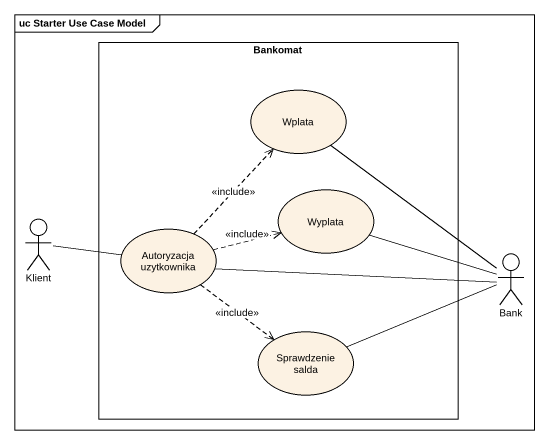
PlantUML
@startuml
mainframe uc Starter Use Case Model
rectangle Bankomat {
  usecase Wplata
  usecase Wyplata
  usecase "Autoryzacja uzytkownika" as Autoryzacja_uzytkownika
  usecase "Sprawdzenie salda" as Sprawdzenie_salda
}
actor Klient
actor Bank
Wplata -- Bank
Wyplata -right- Bank
Klient -right- Autoryzacja_uzytkownika
Autoryzacja_uzytkownika .up.> Wplata : <<include>>
Autoryzacja_uzytkownika .right.> Wyplata : <<include>>
Autoryzacja_uzytkownika -right- Bank
Autoryzacja_uzytkownika ..> Sprawdzenie_salda : <<include>>
Sprawdzenie_salda -right- Bank
@enduml
